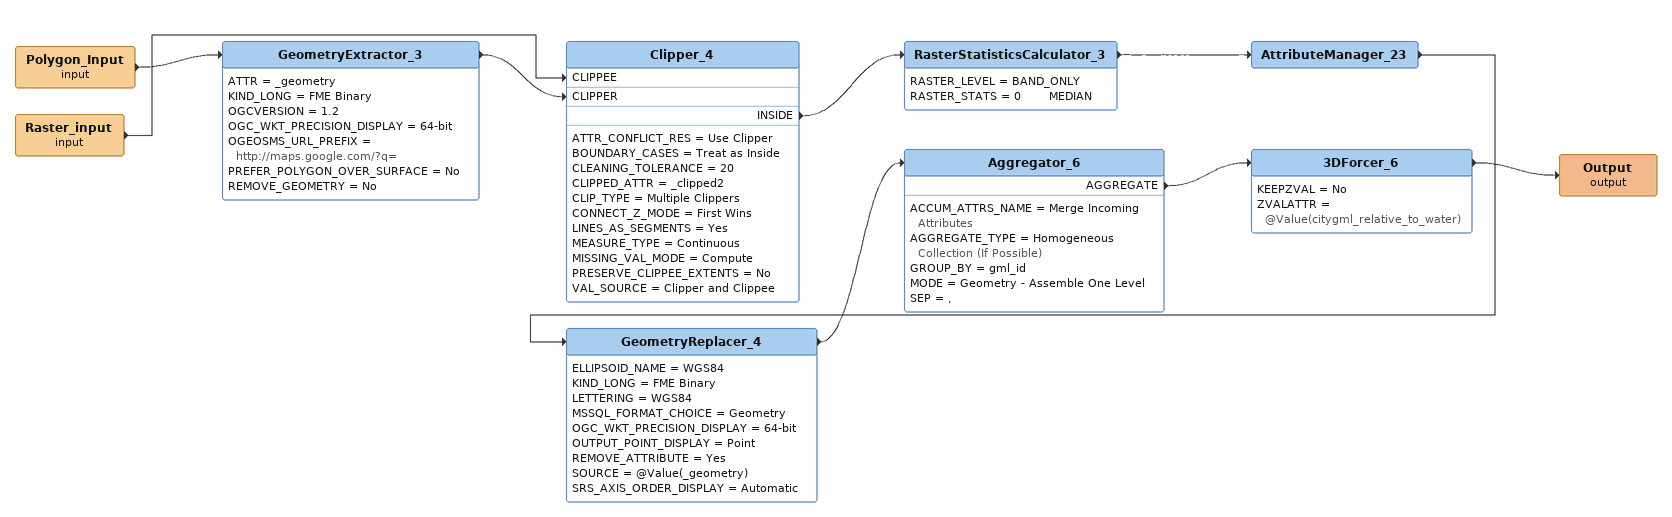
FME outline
Polygon_Input (input)
    -> GeometryExtractor_3
GeometryExtractor_3
    ATTR = _geometry
    KIND_LONG = FME Binary
    OGCVERSION = 1.2
    OGC_WKT_PRECISION_DISPLAY = 64-bit
    OGEOSMS_URL_PREFIX = http://maps.google.com/?q=
    PREFER_POLYGON_OVER_SURFACE = No
    REMOVE_GEOMETRY = No
    -> Clipper_4 [CLIPPER]
Raster_input (input)
    -> Clipper_4 [CLIPPEE]
Clipper_4
    ATTR_CONFLICT_RES = Use Clipper
    BOUNDARY_CASES = Treat as Inside
    CLEANING_TOLERANCE = 20
    CLIPPED_ATTR = _clipped2
    CLIP_TYPE = Multiple Clippers
    CONNECT_Z_MODE = First Wins
    LINES_AS_SEGMENTS = Yes
    MEASURE_TYPE = Continuous
    MISSING_VAL_MODE = Compute
    PRESERVE_CLIPPEE_EXTENTS = No
    VAL_SOURCE = Clipper and Clippee
    INSIDE -> RasterStatisticsCalculator_3
RasterStatisticsCalculator_3
    RASTER_LEVEL = BAND_ONLY
    RASTER_STATS = 0       MEDIAN
    -> AttributeManager_23
AttributeManager_23
    -> GeometryReplacer_4
GeometryReplacer_4
    ELLIPSOID_NAME = WGS84
    KIND_LONG = FME Binary
    LETTERING = WGS84
    MSSQL_FORMAT_CHOICE = Geometry
    OGC_WKT_PRECISION_DISPLAY = 64-bit
    OUTPUT_POINT_DISPLAY = Point
    REMOVE_ATTRIBUTE = Yes
    SOURCE = @Value(_geometry)
    SRS_AXIS_ORDER_DISPLAY = Automatic
    -> Aggregator_6
Aggregator_6
    ACCUM_ATTRS_NAME = Merge Incoming Attributes
    AGGREGATE_TYPE = Homogeneous Collection (If Possible)
    GROUP_BY = gml_id
    MODE = Geometry - Assemble One Level
    SEP = ,
    AGGREGATE -> 3DForcer_6
3DForcer_6
    KEEPZVAL = No
    ZVALATTR = @Value(citygml_relative_to_water)
    -> Output (output)
Output (output)
